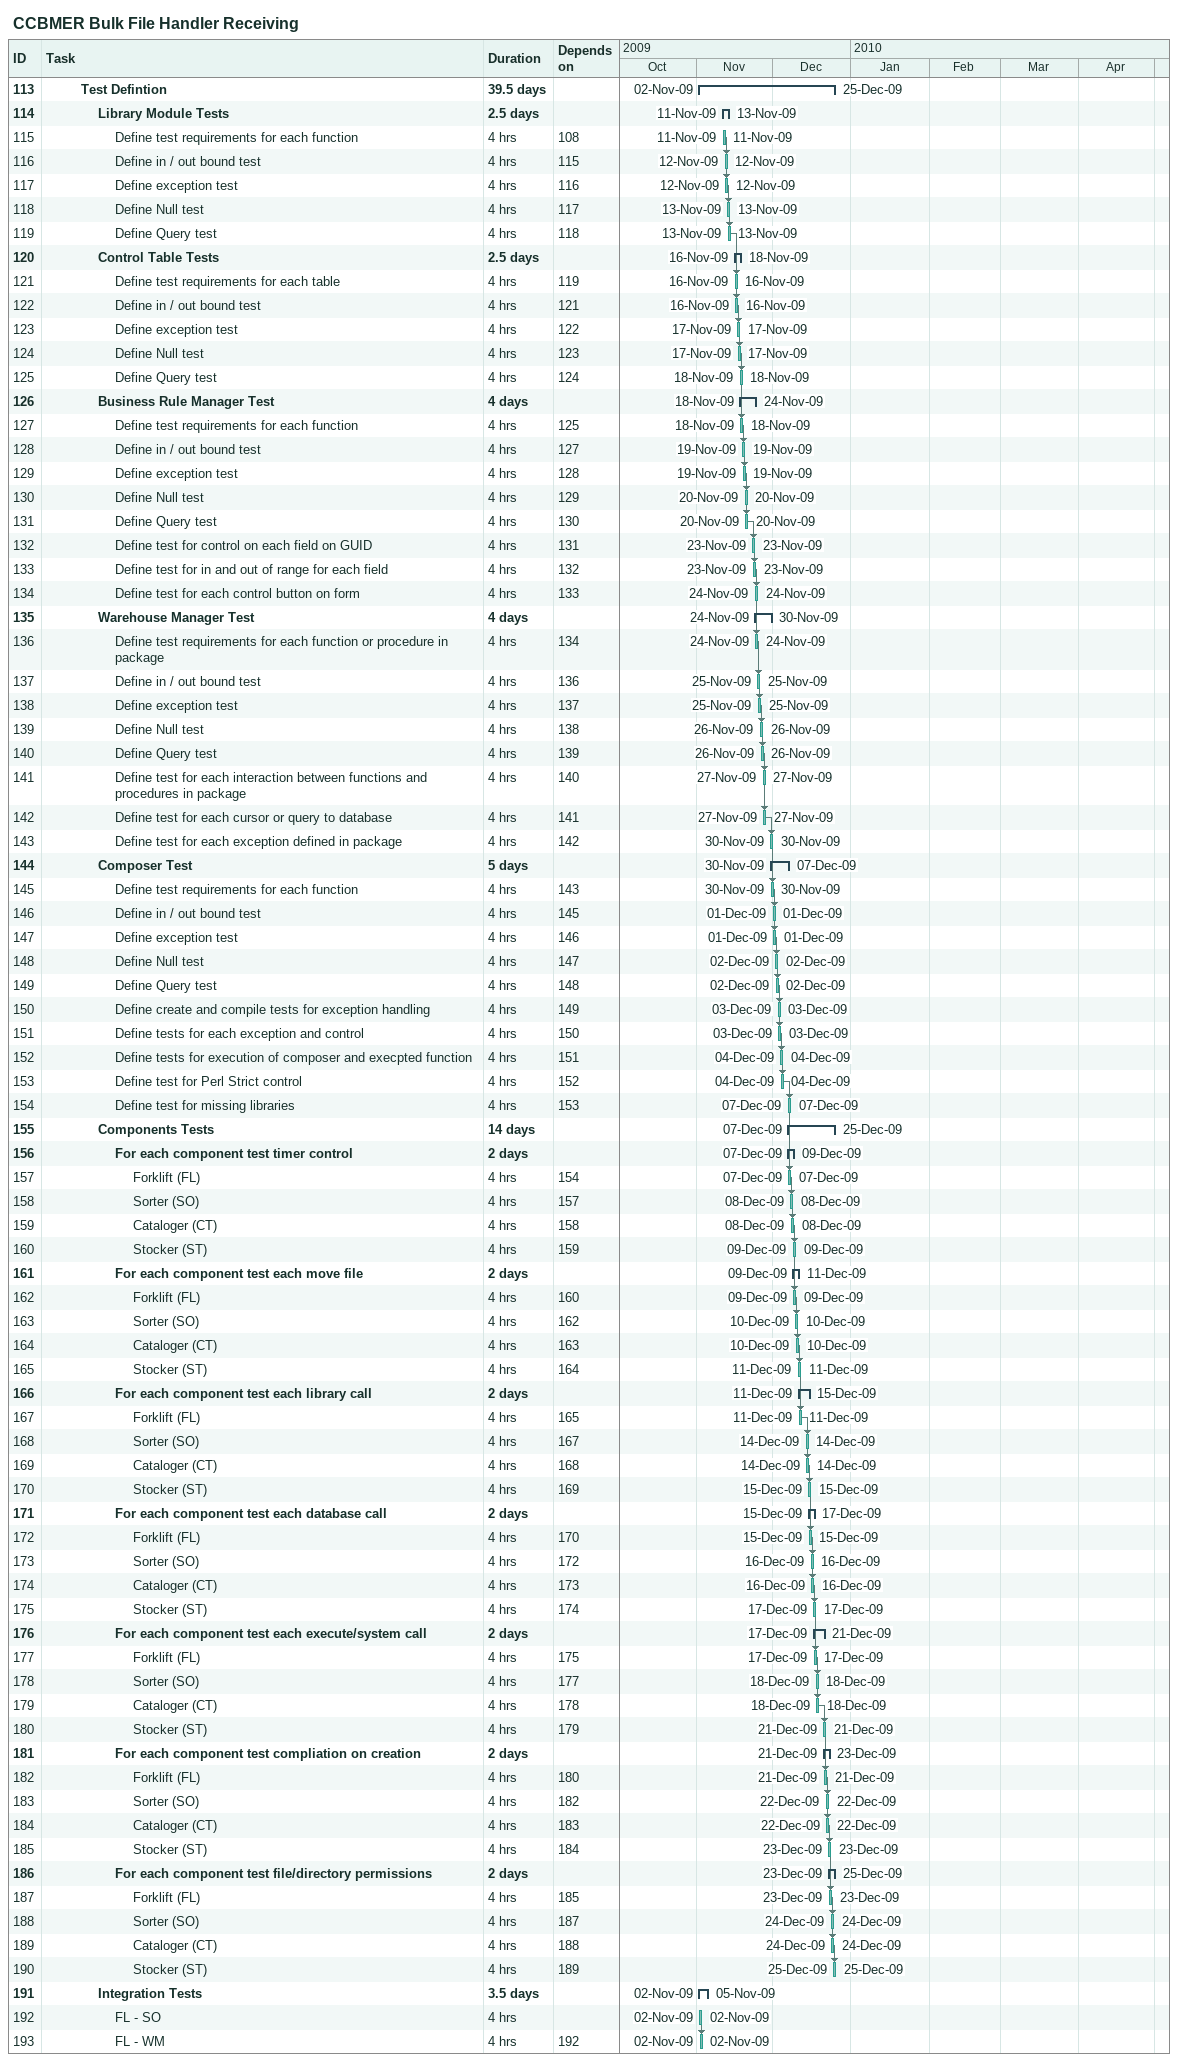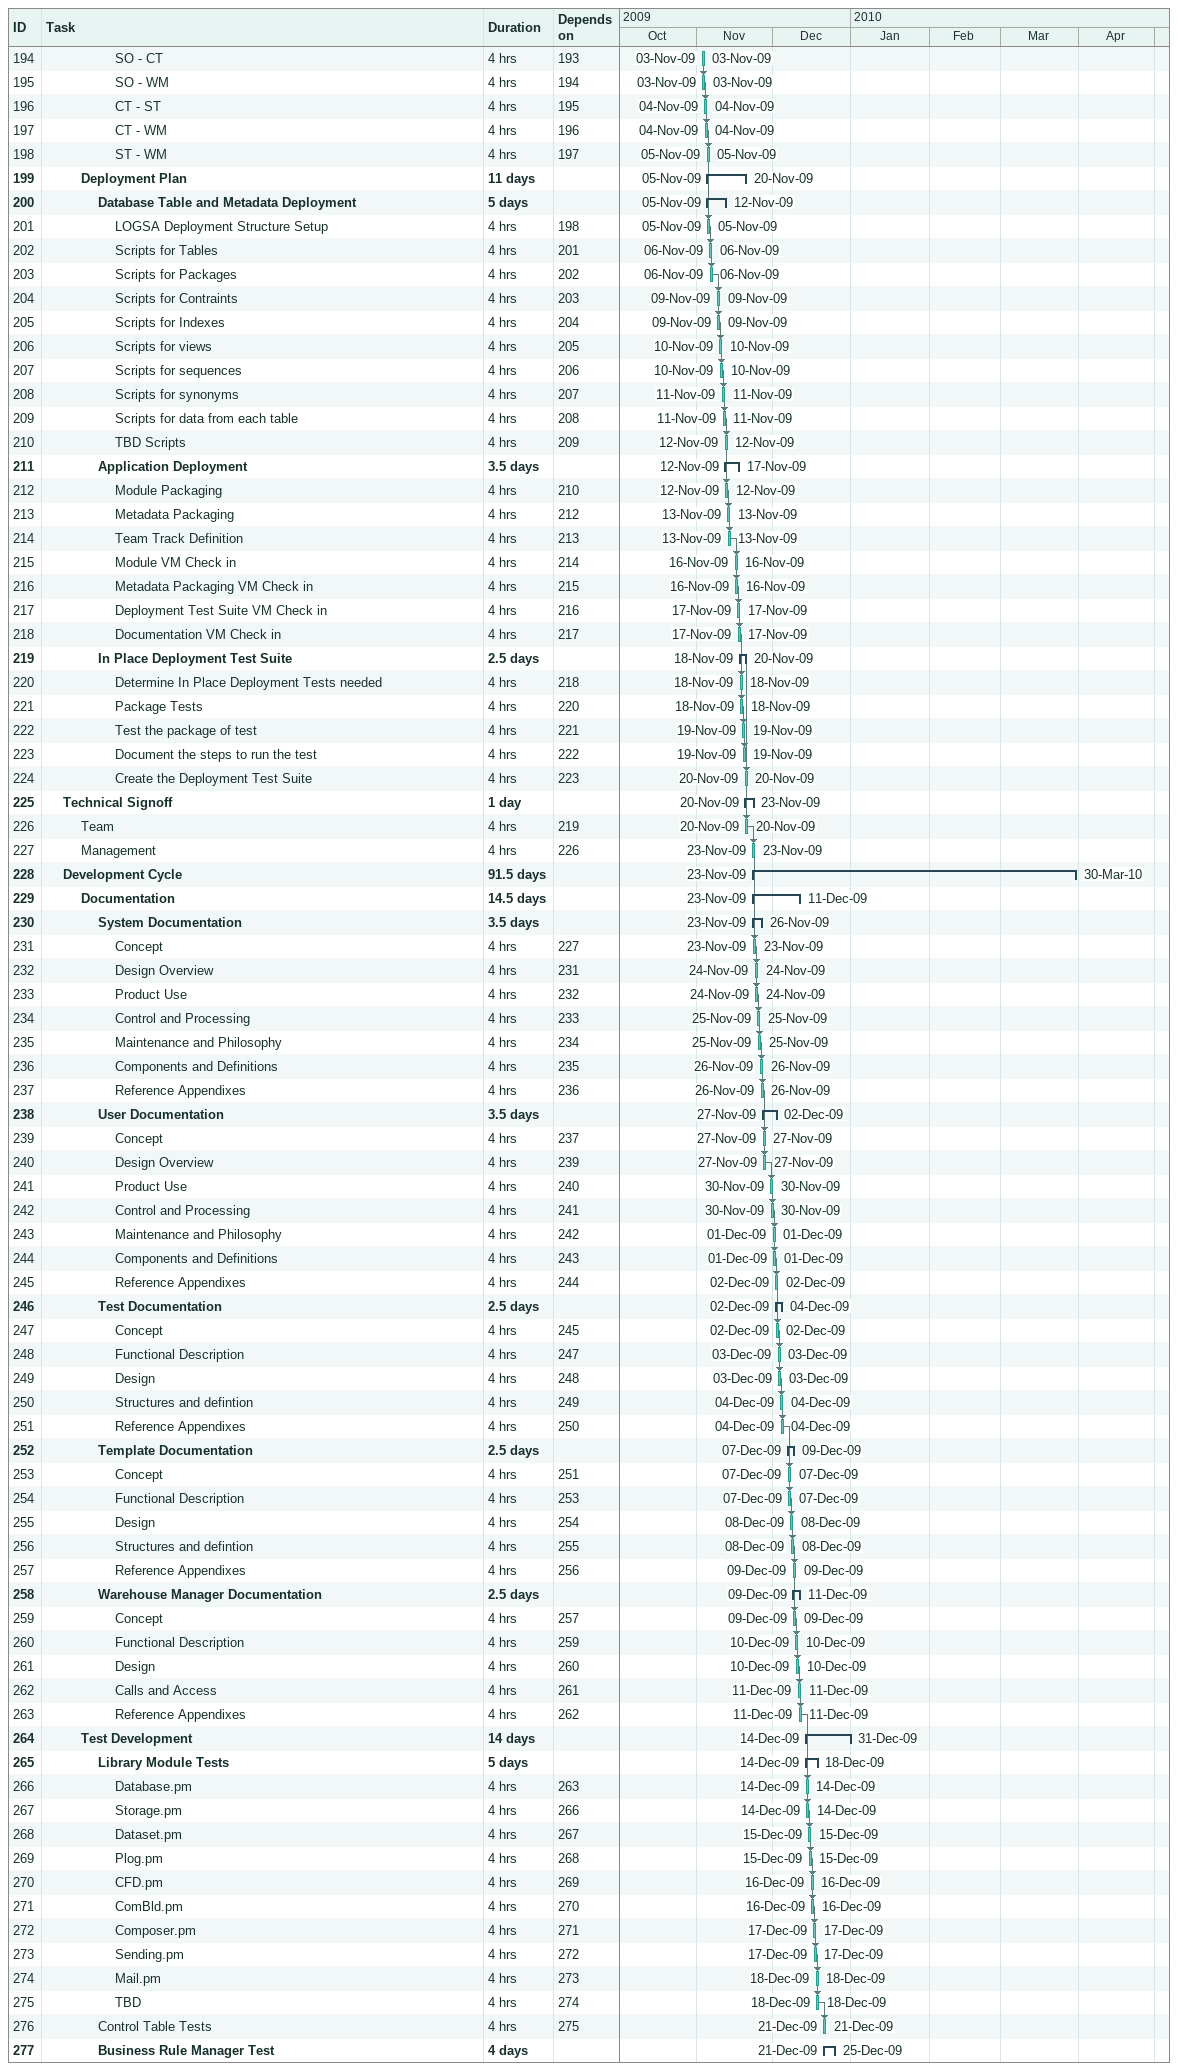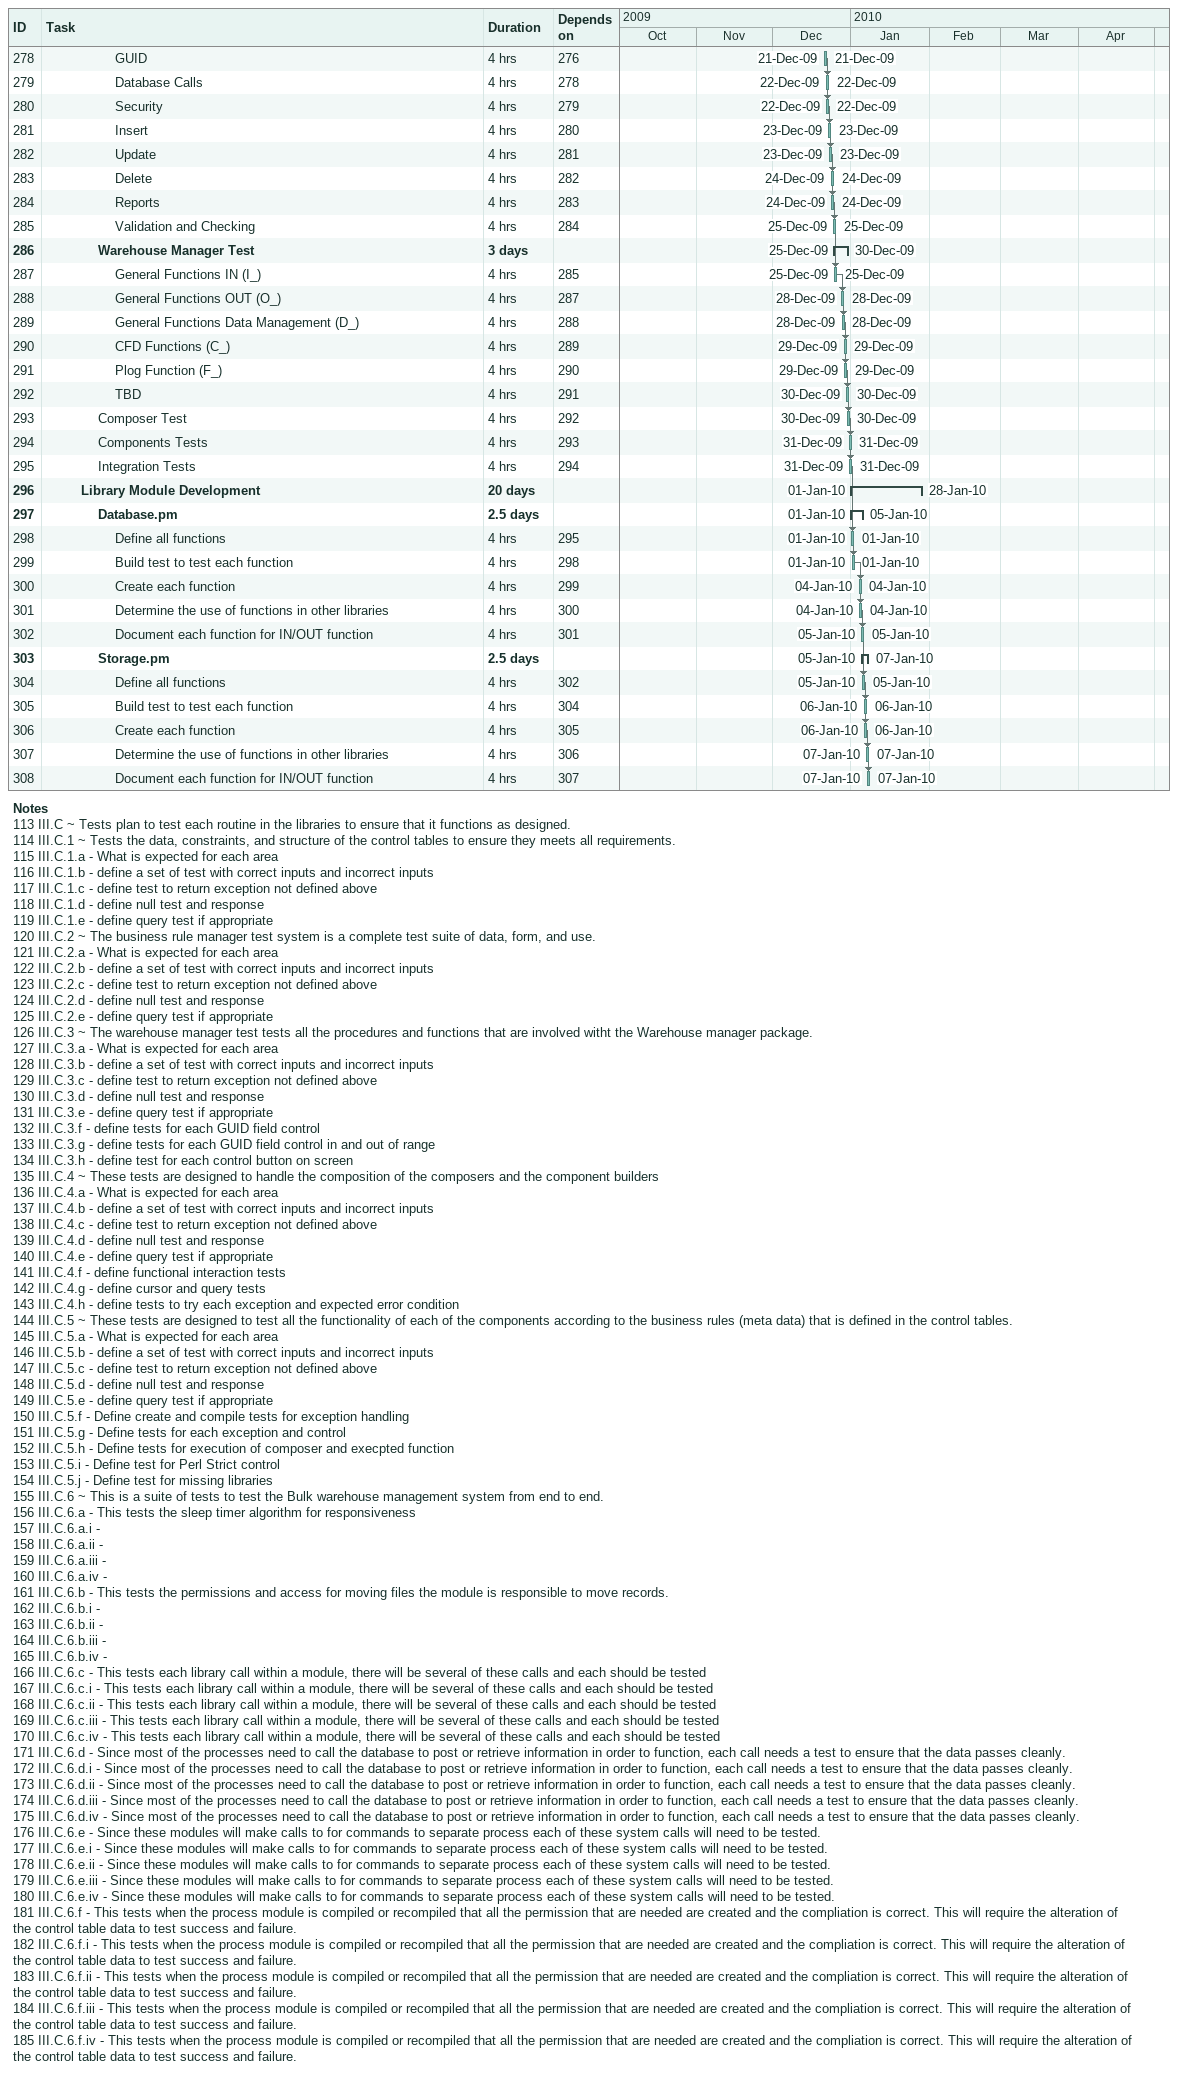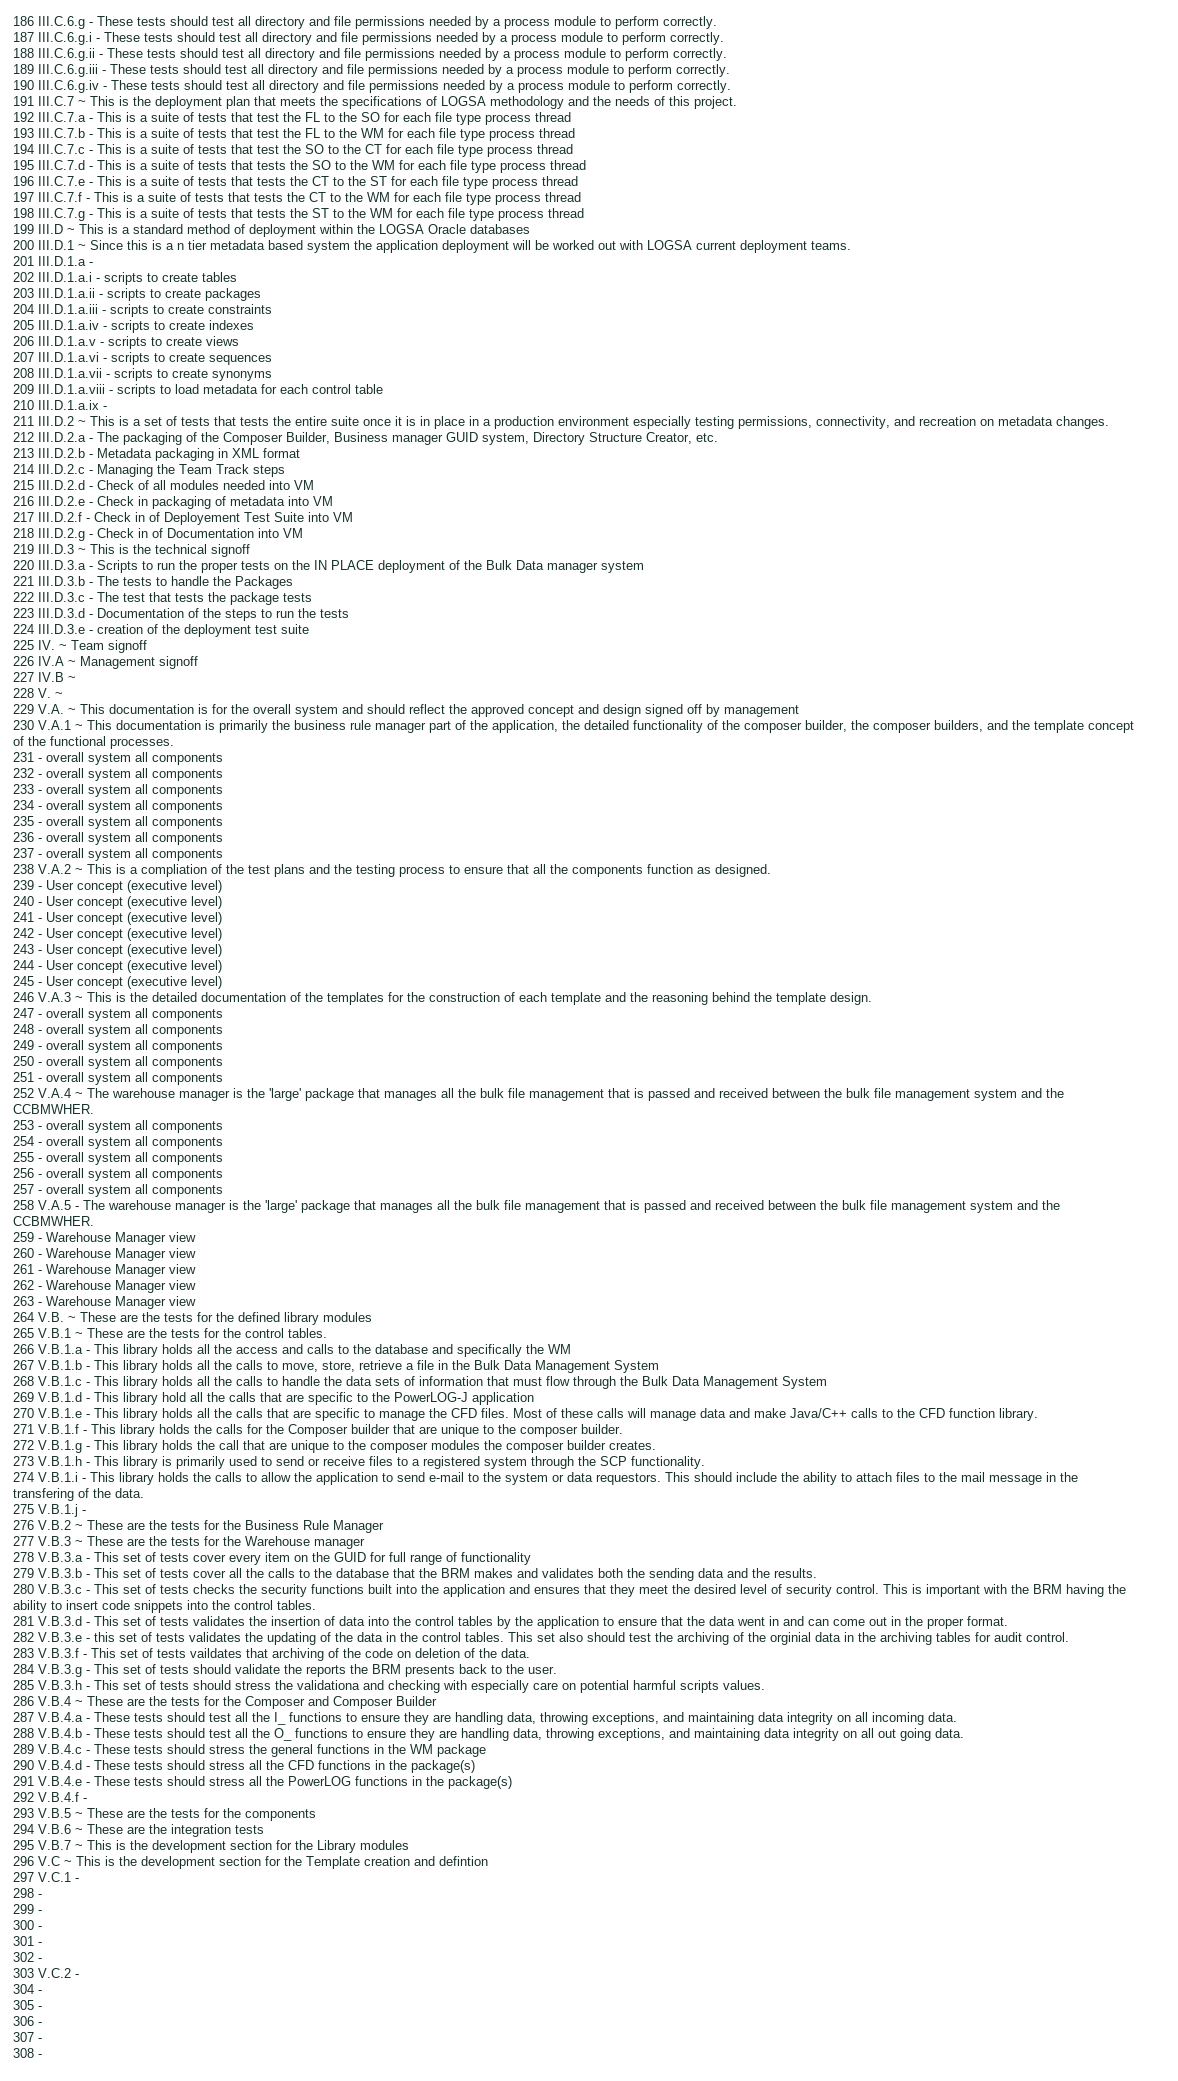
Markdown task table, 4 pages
CCBMER Bulk File Handler Receiving

| ID | Level | Task | Duration | Start | Finish | Predecessors |
|---|---|---|---|---|---|---|
| 113 | 3 | **Test Defintion** | 39.5d | 2009-11-02 | 2009-12-25 |  |
| 114 | 4 | **Library Module Tests** | 2.5d | 2009-11-11 | 2009-11-13 |  |
| 115 | 5 | Define test requirements for each function | 4h | 2009-11-11 | 2009-11-11 | 108 |
| 116 | 5 | Define in / out bound test | 4h | 2009-11-12 | 2009-11-12 | 115 |
| 117 | 5 | Define exception test | 4h | 2009-11-12 | 2009-11-12 | 116 |
| 118 | 5 | Define Null test | 4h | 2009-11-13 | 2009-11-13 | 117 |
| 119 | 5 | Define Query test | 4h | 2009-11-13 | 2009-11-13 | 118 |
| 120 | 4 | **Control Table Tests** | 2.5d | 2009-11-16 | 2009-11-18 |  |
| 121 | 5 | Define test requirements for each table | 4h | 2009-11-16 | 2009-11-16 | 119 |
| 122 | 5 | Define in / out bound test | 4h | 2009-11-16 | 2009-11-16 | 121 |
| 123 | 5 | Define exception test | 4h | 2009-11-17 | 2009-11-17 | 122 |
| 124 | 5 | Define Null test | 4h | 2009-11-17 | 2009-11-17 | 123 |
| 125 | 5 | Define Query test | 4h | 2009-11-18 | 2009-11-18 | 124 |
| 126 | 4 | **Business Rule Manager Test** | 4d | 2009-11-18 | 2009-11-24 |  |
| 127 | 5 | Define test requirements for each function | 4h | 2009-11-18 | 2009-11-18 | 125 |
| 128 | 5 | Define in / out bound test | 4h | 2009-11-19 | 2009-11-19 | 127 |
| 129 | 5 | Define exception test | 4h | 2009-11-19 | 2009-11-19 | 128 |
| 130 | 5 | Define Null test | 4h | 2009-11-20 | 2009-11-20 | 129 |
| 131 | 5 | Define Query test | 4h | 2009-11-20 | 2009-11-20 | 130 |
| 132 | 5 | Define test for control on each field on GUID | 4h | 2009-11-23 | 2009-11-23 | 131 |
| 133 | 5 | Define test for in and out of range for each field | 4h | 2009-11-23 | 2009-11-23 | 132 |
| 134 | 5 | Define test for each control button on form | 4h | 2009-11-24 | 2009-11-24 | 133 |
| 135 | 4 | **Warehouse Manager Test** | 4d | 2009-11-24 | 2009-11-30 |  |
| 136 | 5 | Define test requirements for each function or procedure in package | 4h | 2009-11-24 | 2009-11-24 | 134 |
| 137 | 5 | Define in / out bound test | 4h | 2009-11-25 | 2009-11-25 | 136 |
| 138 | 5 | Define exception test | 4h | 2009-11-25 | 2009-11-25 | 137 |
| 139 | 5 | Define Null test | 4h | 2009-11-26 | 2009-11-26 | 138 |
| 140 | 5 | Define Query test | 4h | 2009-11-26 | 2009-11-26 | 139 |
| 141 | 5 | Define test for each interaction between functions and procedures in package | 4h | 2009-11-27 | 2009-11-27 | 140 |
| 142 | 5 | Define test for each cursor or query to database | 4h | 2009-11-27 | 2009-11-27 | 141 |
| 143 | 5 | Define test for each exception defined in package | 4h | 2009-11-30 | 2009-11-30 | 142 |
| 144 | 4 | **Composer Test** | 5d | 2009-11-30 | 2009-12-07 |  |
| 145 | 5 | Define test requirements for each function | 4h | 2009-11-30 | 2009-11-30 | 143 |
| 146 | 5 | Define in / out bound test | 4h | 2009-12-01 | 2009-12-01 | 145 |
| 147 | 5 | Define exception test | 4h | 2009-12-01 | 2009-12-01 | 146 |
| 148 | 5 | Define Null test | 4h | 2009-12-02 | 2009-12-02 | 147 |
| 149 | 5 | Define Query test | 4h | 2009-12-02 | 2009-12-02 | 148 |
| 150 | 5 | Define create and compile tests for exception handling | 4h | 2009-12-03 | 2009-12-03 | 149 |
| 151 | 5 | Define tests for each exception and control | 4h | 2009-12-03 | 2009-12-03 | 150 |
| 152 | 5 | Define tests for execution of composer and execpted function | 4h | 2009-12-04 | 2009-12-04 | 151 |
| 153 | 5 | Define test for Perl Strict control | 4h | 2009-12-04 | 2009-12-04 | 152 |
| 154 | 5 | Define test for missing libraries | 4h | 2009-12-07 | 2009-12-07 | 153 |
| 155 | 4 | **Components Tests** | 14d | 2009-12-07 | 2009-12-25 |  |
| 156 | 5 | **For each component test timer control** | 2d | 2009-12-07 | 2009-12-09 |  |
| 157 | 6 | Forklift (FL) | 4h | 2009-12-07 | 2009-12-07 | 154 |
| 158 | 6 | Sorter (SO) | 4h | 2009-12-08 | 2009-12-08 | 157 |
| 159 | 6 | Cataloger (CT) | 4h | 2009-12-08 | 2009-12-08 | 158 |
| 160 | 6 | Stocker (ST) | 4h | 2009-12-09 | 2009-12-09 | 159 |
| 161 | 5 | **For each component test each move file** | 2d | 2009-12-09 | 2009-12-11 |  |
| 162 | 6 | Forklift (FL) | 4h | 2009-12-09 | 2009-12-09 | 160 |
| 163 | 6 | Sorter (SO) | 4h | 2009-12-10 | 2009-12-10 | 162 |
| 164 | 6 | Cataloger (CT) | 4h | 2009-12-10 | 2009-12-10 | 163 |
| 165 | 6 | Stocker (ST) | 4h | 2009-12-11 | 2009-12-11 | 164 |
| 166 | 5 | **For each component test each library call** | 2d | 2009-12-11 | 2009-12-15 |  |
| 167 | 6 | Forklift (FL) | 4h | 2009-12-11 | 2009-12-11 | 165 |
| 168 | 6 | Sorter (SO) | 4h | 2009-12-14 | 2009-12-14 | 167 |
| 169 | 6 | Cataloger (CT) | 4h | 2009-12-14 | 2009-12-14 | 168 |
| 170 | 6 | Stocker (ST) | 4h | 2009-12-15 | 2009-12-15 | 169 |
| 171 | 5 | **For each component test each database call** | 2d | 2009-12-15 | 2009-12-17 |  |
| 172 | 6 | Forklift (FL) | 4h | 2009-12-15 | 2009-12-15 | 170 |
| 173 | 6 | Sorter (SO) | 4h | 2009-12-16 | 2009-12-16 | 172 |
| 174 | 6 | Cataloger (CT) | 4h | 2009-12-16 | 2009-12-16 | 173 |
| 175 | 6 | Stocker (ST) | 4h | 2009-12-17 | 2009-12-17 | 174 |
| 176 | 5 | **For each component test each execute/system call** | 2d | 2009-12-17 | 2009-12-21 |  |
| 177 | 6 | Forklift (FL) | 4h | 2009-12-17 | 2009-12-17 | 175 |
| 178 | 6 | Sorter (SO) | 4h | 2009-12-18 | 2009-12-18 | 177 |
| 179 | 6 | Cataloger (CT) | 4h | 2009-12-18 | 2009-12-18 | 178 |
| 180 | 6 | Stocker (ST) | 4h | 2009-12-21 | 2009-12-21 | 179 |
| 181 | 5 | **For each component test compliation on creation** | 2d | 2009-12-21 | 2009-12-23 |  |
| 182 | 6 | Forklift (FL) | 4h | 2009-12-21 | 2009-12-21 | 180 |
| 183 | 6 | Sorter (SO) | 4h | 2009-12-22 | 2009-12-22 | 182 |
| 184 | 6 | Cataloger (CT) | 4h | 2009-12-22 | 2009-12-22 | 183 |
| 185 | 6 | Stocker (ST) | 4h | 2009-12-23 | 2009-12-23 | 184 |
| 186 | 5 | **For each component test file/directory permissions** | 2d | 2009-12-23 | 2009-12-25 |  |
| 187 | 6 | Forklift (FL) | 4h | 2009-12-23 | 2009-12-23 | 185 |
| 188 | 6 | Sorter (SO) | 4h | 2009-12-24 | 2009-12-24 | 187 |
| 189 | 6 | Cataloger (CT) | 4h | 2009-12-24 | 2009-12-24 | 188 |
| 190 | 6 | Stocker (ST) | 4h | 2009-12-25 | 2009-12-25 | 189 |
| 191 | 4 | **Integration Tests** | 3.5d | 2009-11-02 | 2009-11-05 |  |
| 192 | 5 | FL - SO | 4h | 2009-11-02 | 2009-11-02 |  |
| 193 | 5 | FL - WM | 4h | 2009-11-02 | 2009-11-02 | 192 |
| 194 | 5 | SO - CT | 4h | 2009-11-03 | 2009-11-03 | 193 |
| 195 | 5 | SO - WM | 4h | 2009-11-03 | 2009-11-03 | 194 |
| 196 | 5 | CT - ST | 4h | 2009-11-04 | 2009-11-04 | 195 |
| 197 | 5 | CT - WM | 4h | 2009-11-04 | 2009-11-04 | 196 |
| 198 | 5 | ST - WM | 4h | 2009-11-05 | 2009-11-05 | 197 |
| 199 | 3 | **Deployment Plan** | 11d | 2009-11-05 | 2009-11-20 |  |
| 200 | 4 | **Database Table and Metadata Deployment** | 5d | 2009-11-05 | 2009-11-12 |  |
| 201 | 5 | LOGSA Deployment Structure Setup | 4h | 2009-11-05 | 2009-11-05 | 198 |
| 202 | 5 | Scripts for Tables | 4h | 2009-11-06 | 2009-11-06 | 201 |
| 203 | 5 | Scripts for Packages | 4h | 2009-11-06 | 2009-11-06 | 202 |
| 204 | 5 | Scripts for Contraints | 4h | 2009-11-09 | 2009-11-09 | 203 |
| 205 | 5 | Scripts for Indexes | 4h | 2009-11-09 | 2009-11-09 | 204 |
| 206 | 5 | Scripts for views | 4h | 2009-11-10 | 2009-11-10 | 205 |
| 207 | 5 | Scripts for sequences | 4h | 2009-11-10 | 2009-11-10 | 206 |
| 208 | 5 | Scripts for synonyms | 4h | 2009-11-11 | 2009-11-11 | 207 |
| 209 | 5 | Scripts for data from each table | 4h | 2009-11-11 | 2009-11-11 | 208 |
| 210 | 5 | TBD Scripts | 4h | 2009-11-12 | 2009-11-12 | 209 |
| 211 | 4 | **Application Deployment** | 3.5d | 2009-11-12 | 2009-11-17 |  |
| 212 | 5 | Module Packaging | 4h | 2009-11-12 | 2009-11-12 | 210 |
| 213 | 5 | Metadata Packaging | 4h | 2009-11-13 | 2009-11-13 | 212 |
| 214 | 5 | Team Track Definition | 4h | 2009-11-13 | 2009-11-13 | 213 |
| 215 | 5 | Module VM Check in | 4h | 2009-11-16 | 2009-11-16 | 214 |
| 216 | 5 | Metadata Packaging VM Check in | 4h | 2009-11-16 | 2009-11-16 | 215 |
| 217 | 5 | Deployment Test Suite VM Check in | 4h | 2009-11-17 | 2009-11-17 | 216 |
| 218 | 5 | Documentation VM Check in | 4h | 2009-11-17 | 2009-11-17 | 217 |
| 219 | 4 | **In Place Deployment Test Suite** | 2.5d | 2009-11-18 | 2009-11-20 |  |
| 220 | 5 | Determine In Place Deployment Tests needed | 4h | 2009-11-18 | 2009-11-18 | 218 |
| 221 | 5 | Package Tests | 4h | 2009-11-18 | 2009-11-18 | 220 |
| 222 | 5 | Test the package of test | 4h | 2009-11-19 | 2009-11-19 | 221 |
| 223 | 5 | Document the steps to run the test | 4h | 2009-11-19 | 2009-11-19 | 222 |
| 224 | 5 | Create the Deployment Test Suite | 4h | 2009-11-20 | 2009-11-20 | 223 |
| 225 | 2 | **Technical Signoff** | 1d | 2009-11-20 | 2009-11-23 |  |
| 226 | 3 | Team | 4h | 2009-11-20 | 2009-11-20 | 219 |
| 227 | 3 | Management | 4h | 2009-11-23 | 2009-11-23 | 226 |
| 228 | 2 | **Development Cycle** | 91.5d | 2009-11-23 | 2010-03-30 |  |
| 229 | 3 | **Documentation** | 14.5d | 2009-11-23 | 2009-12-11 |  |
| 230 | 4 | **System Documentation** | 3.5d | 2009-11-23 | 2009-11-26 |  |
| 231 | 5 | Concept | 4h | 2009-11-23 | 2009-11-23 | 227 |
| 232 | 5 | Design Overview | 4h | 2009-11-24 | 2009-11-24 | 231 |
| 233 | 5 | Product Use | 4h | 2009-11-24 | 2009-11-24 | 232 |
| 234 | 5 | Control and Processing | 4h | 2009-11-25 | 2009-11-25 | 233 |
| 235 | 5 | Maintenance and Philosophy | 4h | 2009-11-25 | 2009-11-25 | 234 |
| 236 | 5 | Components and Definitions | 4h | 2009-11-26 | 2009-11-26 | 235 |
| 237 | 5 | Reference Appendixes | 4h | 2009-11-26 | 2009-11-26 | 236 |
| 238 | 4 | **User Documentation** | 3.5d | 2009-11-27 | 2009-12-02 |  |
| 239 | 5 | Concept | 4h | 2009-11-27 | 2009-11-27 | 237 |
| 240 | 5 | Design Overview | 4h | 2009-11-27 | 2009-11-27 | 239 |
| 241 | 5 | Product Use | 4h | 2009-11-30 | 2009-11-30 | 240 |
| 242 | 5 | Control and Processing | 4h | 2009-11-30 | 2009-11-30 | 241 |
| 243 | 5 | Maintenance and Philosophy | 4h | 2009-12-01 | 2009-12-01 | 242 |
| 244 | 5 | Components and Definitions | 4h | 2009-12-01 | 2009-12-01 | 243 |
| 245 | 5 | Reference Appendixes | 4h | 2009-12-02 | 2009-12-02 | 244 |
| 246 | 4 | **Test Documentation** | 2.5d | 2009-12-02 | 2009-12-04 |  |
| 247 | 5 | Concept | 4h | 2009-12-02 | 2009-12-02 | 245 |
| 248 | 5 | Functional Description | 4h | 2009-12-03 | 2009-12-03 | 247 |
| 249 | 5 | Design | 4h | 2009-12-03 | 2009-12-03 | 248 |
| 250 | 5 | Structures and defintion | 4h | 2009-12-04 | 2009-12-04 | 249 |
| 251 | 5 | Reference Appendixes | 4h | 2009-12-04 | 2009-12-04 | 250 |
| 252 | 4 | **Template Documentation** | 2.5d | 2009-12-07 | 2009-12-09 |  |
| 253 | 5 | Concept | 4h | 2009-12-07 | 2009-12-07 | 251 |
| 254 | 5 | Functional Description | 4h | 2009-12-07 | 2009-12-07 | 253 |
| 255 | 5 | Design | 4h | 2009-12-08 | 2009-12-08 | 254 |
| 256 | 5 | Structures and defintion | 4h | 2009-12-08 | 2009-12-08 | 255 |
| 257 | 5 | Reference Appendixes | 4h | 2009-12-09 | 2009-12-09 | 256 |
| 258 | 4 | **Warehouse Manager Documentation** | 2.5d | 2009-12-09 | 2009-12-11 |  |
| 259 | 5 | Concept | 4h | 2009-12-09 | 2009-12-09 | 257 |
| 260 | 5 | Functional Description | 4h | 2009-12-10 | 2009-12-10 | 259 |
| 261 | 5 | Design | 4h | 2009-12-10 | 2009-12-10 | 260 |
| 262 | 5 | Calls and Access | 4h | 2009-12-11 | 2009-12-11 | 261 |
| 263 | 5 | Reference Appendixes | 4h | 2009-12-11 | 2009-12-11 | 262 |
| 264 | 3 | **Test Development** | 14d | 2009-12-14 | 2009-12-31 |  |
| 265 | 4 | **Library Module Tests** | 5d | 2009-12-14 | 2009-12-18 |  |
| 266 | 5 | Database.pm | 4h | 2009-12-14 | 2009-12-14 | 263 |
| 267 | 5 | Storage.pm | 4h | 2009-12-14 | 2009-12-14 | 266 |
| 268 | 5 | Dataset.pm | 4h | 2009-12-15 | 2009-12-15 | 267 |
| 269 | 5 | Plog.pm | 4h | 2009-12-15 | 2009-12-15 | 268 |
| 270 | 5 | CFD.pm | 4h | 2009-12-16 | 2009-12-16 | 269 |
| 271 | 5 | ComBld.pm | 4h | 2009-12-16 | 2009-12-16 | 270 |
| 272 | 5 | Composer.pm | 4h | 2009-12-17 | 2009-12-17 | 271 |
| 273 | 5 | Sending.pm | 4h | 2009-12-17 | 2009-12-17 | 272 |
| 274 | 5 | Mail.pm | 4h | 2009-12-18 | 2009-12-18 | 273 |
| 275 | 5 | TBD | 4h | 2009-12-18 | 2009-12-18 | 274 |
| 276 | 4 | Control Table Tests | 4h | 2009-12-21 | 2009-12-21 | 275 |
| 277 | 4 | **Business Rule Manager Test** | 4d | 2009-12-21 | 2009-12-25 |  |
| 278 | 5 | GUID | 4h | 2009-12-21 | 2009-12-21 | 276 |
| 279 | 5 | Database Calls | 4h | 2009-12-22 | 2009-12-22 | 278 |
| 280 | 5 | Security | 4h | 2009-12-22 | 2009-12-22 | 279 |
| 281 | 5 | Insert | 4h | 2009-12-23 | 2009-12-23 | 280 |
| 282 | 5 | Update | 4h | 2009-12-23 | 2009-12-23 | 281 |
| 283 | 5 | Delete | 4h | 2009-12-24 | 2009-12-24 | 282 |
| 284 | 5 | Reports | 4h | 2009-12-24 | 2009-12-24 | 283 |
| 285 | 5 | Validation and Checking | 4h | 2009-12-25 | 2009-12-25 | 284 |
| 286 | 4 | **Warehouse Manager Test** | 3d | 2009-12-25 | 2009-12-30 |  |
| 287 | 5 | General Functions IN (I_) | 4h | 2009-12-25 | 2009-12-25 | 285 |
| 288 | 5 | General Functions OUT (O_) | 4h | 2009-12-28 | 2009-12-28 | 287 |
| 289 | 5 | General Functions Data Management (D_) | 4h | 2009-12-28 | 2009-12-28 | 288 |
| 290 | 5 | CFD Functions (C_) | 4h | 2009-12-29 | 2009-12-29 | 289 |
| 291 | 5 | Plog Function (F_) | 4h | 2009-12-29 | 2009-12-29 | 290 |
| 292 | 5 | TBD | 4h | 2009-12-30 | 2009-12-30 | 291 |
| 293 | 4 | Composer Test | 4h | 2009-12-30 | 2009-12-30 | 292 |
| 294 | 4 | Components Tests | 4h | 2009-12-31 | 2009-12-31 | 293 |
| 295 | 4 | Integration Tests | 4h | 2009-12-31 | 2009-12-31 | 294 |
| 296 | 3 | **Library Module Development** | 20d | 2010-01-01 | 2010-01-28 |  |
| 297 | 4 | **Database.pm** | 2.5d | 2010-01-01 | 2010-01-05 |  |
| 298 | 5 | Define all functions | 4h | 2010-01-01 | 2010-01-01 | 295 |
| 299 | 5 | Build test to test each function | 4h | 2010-01-01 | 2010-01-01 | 298 |
| 300 | 5 | Create each function | 4h | 2010-01-04 | 2010-01-04 | 299 |
| 301 | 5 | Determine the use of functions in other libraries | 4h | 2010-01-04 | 2010-01-04 | 300 |
| 302 | 5 | Document each function for IN/OUT function | 4h | 2010-01-05 | 2010-01-05 | 301 |
| 303 | 4 | **Storage.pm** | 2.5d | 2010-01-05 | 2010-01-07 |  |
| 304 | 5 | Define all functions | 4h | 2010-01-05 | 2010-01-05 | 302 |
| 305 | 5 | Build test to test each function | 4h | 2010-01-06 | 2010-01-06 | 304 |
| 306 | 5 | Create each function | 4h | 2010-01-06 | 2010-01-06 | 305 |
| 307 | 5 | Determine the use of functions in other libraries | 4h | 2010-01-07 | 2010-01-07 | 306 |
| 308 | 5 | Document each function for IN/OUT function | 4h | 2010-01-07 | 2010-01-07 | 307 |

Notes
- 113: III.C ~ Tests plan to test each routine in the libraries to ensure that it functions as designed.
- 114: III.C.1 ~ Tests the data, constraints, and structure of the control tables to ensure they meets all requirements.
- 115: III.C.1.a - What is expected for each area
- 116: III.C.1.b - define a set of test with correct inputs and incorrect inputs
- 117: III.C.1.c - define test to return exception not defined above
- 118: III.C.1.d - define null test and response
- 119: III.C.1.e - define query test if appropriate
- 120: III.C.2 ~ The business rule manager test system is a complete test suite of data, form, and use.
- 121: III.C.2.a - What is expected for each area
- 122: III.C.2.b - define a set of test with correct inputs and incorrect inputs
- 123: III.C.2.c - define test to return exception not defined above
- 124: III.C.2.d - define null test and response
- 125: III.C.2.e - define query test if appropriate
- 126: III.C.3 ~ The warehouse manager test tests all the procedures and functions that are involved witht the Warehouse manager package.
- 127: III.C.3.a - What is expected for each area
- 128: III.C.3.b - define a set of test with correct inputs and incorrect inputs
- 129: III.C.3.c - define test to return exception not defined above
- 130: III.C.3.d - define null test and response
- 131: III.C.3.e - define query test if appropriate
- 132: III.C.3.f - define tests for each GUID field control
- 133: III.C.3.g - define tests for each GUID field control in and out of range
- 134: III.C.3.h - define test for each control button on screen
- 135: III.C.4 ~ These tests are designed to handle the composition of the composers and the component builders
- 136: III.C.4.a - What is expected for each area
- 137: III.C.4.b - define a set of test with correct inputs and incorrect inputs
- 138: III.C.4.c - define test to return exception not defined above
- 139: III.C.4.d - define null test and response
- 140: III.C.4.e - define query test if appropriate
- 141: III.C.4.f - define functional interaction tests
- 142: III.C.4.g - define cursor and query tests
- 143: III.C.4.h - define tests to try each exception and expected error condition
- 144: III.C.5 ~ These tests are designed to test all the functionality of each of the components according to the business rules (meta data) that is defined in the control tables.
- 145: III.C.5.a - What is expected for each area
- 146: III.C.5.b - define a set of test with correct inputs and incorrect inputs
- 147: III.C.5.c - define test to return exception not defined above
- 148: III.C.5.d - define null test and response
- 149: III.C.5.e - define query test if appropriate
- 150: III.C.5.f - Define create and compile tests for exception handling
- 151: III.C.5.g - Define tests for each exception and control
- 152: III.C.5.h - Define tests for execution of composer and execpted function
- 153: III.C.5.i - Define test for Perl Strict control
- 154: III.C.5.j - Define test for missing libraries
- 155: III.C.6 ~ This is a suite of tests to test the Bulk warehouse management system from end to end.
- 156: III.C.6.a - This tests the sleep timer algorithm for responsiveness
- 157: III.C.6.a.i -
- 158: III.C.6.a.ii -
- 159: III.C.6.a.iii -
- 160: III.C.6.a.iv -
- 161: III.C.6.b - This tests the permissions and access for moving files the module is responsible to move records.
- 162: III.C.6.b.i -
- 163: III.C.6.b.ii -
- 164: III.C.6.b.iii -
- 165: III.C.6.b.iv -
- 166: III.C.6.c - This tests each library call within a module, there will be several of these calls and each should be tested
- 167: III.C.6.c.i - This tests each library call within a module, there will be several of these calls and each should be tested
- 168: III.C.6.c.ii - This tests each library call within a module, there will be several of these calls and each should be tested
- 169: III.C.6.c.iii - This tests each library call within a module, there will be several of these calls and each should be tested
- 170: III.C.6.c.iv - This tests each library call within a module, there will be several of these calls and each should be tested
- 171: III.C.6.d - Since most of the processes need to call the database to post or retrieve information in order to function, each call needs a test to ensure that the data passes cleanly.
- 172: III.C.6.d.i - Since most of the processes need to call the database to post or retrieve information in order to function, each call needs a test to ensure that the data passes cleanly.
- 173: III.C.6.d.ii - Since most of the processes need to call the database to post or retrieve information in order to function, each call needs a test to ensure that the data passes cleanly.
- 174: III.C.6.d.iii - Since most of the processes need to call the database to post or retrieve information in order to function, each call needs a test to ensure that the data passes cleanly.
- 175: III.C.6.d.iv - Since most of the processes need to call the database to post or retrieve information in order to function, each call needs a test to ensure that the data passes cleanly.
- 176: III.C.6.e - Since these modules will make calls to for commands to separate process each of these system calls will need to be tested.
- 177: III.C.6.e.i - Since these modules will make calls to for commands to separate process each of these system calls will need to be tested.
- 178: III.C.6.e.ii - Since these modules will make calls to for commands to separate process each of these system calls will need to be tested.
- 179: III.C.6.e.iii - Since these modules will make calls to for commands to separate process each of these system calls will need to be tested.
- 180: III.C.6.e.iv - Since these modules will make calls to for commands to separate process each of these system calls will need to be tested.
- 181: III.C.6.f - This tests when the process module is compiled or recompiled that all the permission that are needed are created and the compliation is correct. This will require the alteration of the control table data to test success and failure.
- 182: III.C.6.f.i - This tests when the process module is compiled or recompiled that all the permission that are needed are created and the compliation is correct. This will require the alteration of the control table data to test success and failure.
- 183: III.C.6.f.ii - This tests when the process module is compiled or recompiled that all the permission that are needed are created and the compliation is correct. This will require the alteration of the control table data to test success and failure.
- 184: III.C.6.f.iii - This tests when the process module is compiled or recompiled that all the permission that are needed are created and the compliation is correct. This will require the alteration of the control table data to test success and failure.
- 185: III.C.6.f.iv - This tests when the process module is compiled or recompiled that all the permission that are needed are created and the compliation is correct. This will require the alteration of the control table data to test success and failure.
- 186: III.C.6.g - These tests should test all directory and file permissions needed by a process module to perform correctly.
- 187: III.C.6.g.i - These tests should test all directory and file permissions needed by a process module to perform correctly.
- 188: III.C.6.g.ii - These tests should test all directory and file permissions needed by a process module to perform correctly.
- 189: III.C.6.g.iii - These tests should test all directory and file permissions needed by a process module to perform correctly.
- 190: III.C.6.g.iv - These tests should test all directory and file permissions needed by a process module to perform correctly.
- 191: III.C.7 ~ This is the deployment plan that meets the specifications of LOGSA methodology and the needs of this project.
- 192: III.C.7.a - This is a suite of tests that test the FL to the SO for each file type process thread
- 193: III.C.7.b - This is a suite of tests that test the FL to the WM for each file type process thread
- 194: III.C.7.c - This is a suite of tests that test the SO to the CT for each file type process thread
- 195: III.C.7.d - This is a suite of tests that tests the SO to the WM for each file type process thread
- 196: III.C.7.e - This is a suite of tests that tests the CT to the ST for each file type process thread
- 197: III.C.7.f - This is a suite of tests that tests the CT to the WM for each file type process thread
- 198: III.C.7.g - This is a suite of tests that tests the ST to the WM for each file type process thread
- 199: III.D ~ This is a standard method of deployment within the LOGSA Oracle databases
- 200: III.D.1 ~ Since this is a n tier metadata based system the application deployment will be worked out with LOGSA current deployment teams.
- 201: III.D.1.a -
- 202: III.D.1.a.i - scripts to create tables
- 203: III.D.1.a.ii - scripts to create packages
- 204: III.D.1.a.iii - scripts to create constraints
- 205: III.D.1.a.iv - scripts to create indexes
- 206: III.D.1.a.v - scripts to create views
- 207: III.D.1.a.vi - scripts to create sequences
- 208: III.D.1.a.vii - scripts to create synonyms
- 209: III.D.1.a.viii - scripts to load metadata for each control table
- 210: III.D.1.a.ix -
- 211: III.D.2 ~ This is a set of tests that tests the entire suite once it is in place in a production environment especially testing permissions, connectivity, and recreation on metadata changes.
- 212: III.D.2.a - The packaging of the Composer Builder, Business manager GUID system, Directory Structure Creator, etc.
- 213: III.D.2.b - Metadata packaging in XML format
- 214: III.D.2.c - Managing the Team Track steps
- 215: III.D.2.d - Check of all modules needed into VM
- 216: III.D.2.e - Check in packaging of metadata into VM
- 217: III.D.2.f - Check in of Deployement Test Suite into VM
- 218: III.D.2.g - Check in of Documentation into VM
- 219: III.D.3 ~ This is the technical signoff
- 220: III.D.3.a - Scripts to run the proper tests on the IN PLACE deployment of the Bulk Data manager system
- 221: III.D.3.b - The tests to handle the Packages
- 222: III.D.3.c - The test that tests the package tests
- 223: III.D.3.d - Documentation of the steps to run the tests
- 224: III.D.3.e - creation of the deployment test suite
- 225: IV. ~ Team signoff
- 226: IV.A ~ Management signoff
- 227: IV.B ~
- 228: V. ~
- 229: V.A. ~ This documentation is for the overall system and should reflect the approved concept and design signed off by management
- 230: V.A.1 ~ This documentation is primarily the business rule manager part of the application, the detailed functionality of the composer builder, the composer builders, and the template concept of the functional processes.
- 231: - overall system all components
- 232: - overall system all components
- 233: - overall system all components
- 234: - overall system all components
- 235: - overall system all components
- 236: - overall system all components
- 237: - overall system all components
- 238: V.A.2 ~ This is a compliation of the test plans and the testing process to ensure that all the components function as designed.
- 239: - User concept (executive level)
- 240: - User concept (executive level)
- 241: - User concept (executive level)
- 242: - User concept (executive level)
- 243: - User concept (executive level)
- 244: - User concept (executive level)
- 245: - User concept (executive level)
- 246: V.A.3 ~ This is the detailed documentation of the templates for the construction of each template and the reasoning behind the template design.
- 247: - overall system all components
- 248: - overall system all components
- 249: - overall system all components
- 250: - overall system all components
- 251: - overall system all components
- 252: V.A.4 ~ The warehouse manager is the 'large' package that manages all the bulk file management that is passed and received between the bulk file management system and the CCBMWHER.
- 253: - overall system all components
- 254: - overall system all components
- 255: - overall system all components
- 256: - overall system all components
- 257: - overall system all components
- 258: V.A.5 - The warehouse manager is the 'large' package that manages all the bulk file management that is passed and received between the bulk file management system and the CCBMWHER.
- 259: - Warehouse Manager view
- 260: - Warehouse Manager view
- 261: - Warehouse Manager view
- 262: - Warehouse Manager view
- 263: - Warehouse Manager view
- 264: V.B. ~ These are the tests for the defined library modules
- 265: V.B.1 ~ These are the tests for the control tables.
- 266: V.B.1.a - This library holds all the access and calls to the database and specifically the WM
- 267: V.B.1.b - This library holds all the calls to move, store, retrieve a file in the Bulk Data Management System
- 268: V.B.1.c - This library holds all the calls to handle the data sets of information that must flow through the Bulk Data Management System
- 269: V.B.1.d - This library hold all the calls that are specific to the PowerLOG-J application
- 270: V.B.1.e - This library holds all the calls that are specific to manage the CFD files. Most of these calls will manage data and make Java/C++ calls to the CFD function library.
- 271: V.B.1.f - This library holds the calls for the Composer builder that are unique to the composer builder.
- 272: V.B.1.g - This library holds the call that are unique to the composer modules the composer builder creates.
- 273: V.B.1.h - This library is primarily used to send or receive files to a registered system through the SCP functionality.
- 274: V.B.1.i - This library holds the calls to allow the application to send e-mail to the system or data requestors. This should include the ability to attach files to the mail message in the transfering of the data.
- 275: V.B.1.j -
- 276: V.B.2 ~ These are the tests for the Business Rule Manager
- 277: V.B.3 ~ These are the tests for the Warehouse manager
- 278: V.B.3.a - This set of tests cover every item on the GUID for full range of functionality
- 279: V.B.3.b - This set of tests cover all the calls to the database that the BRM makes and validates both the sending data and the results.
- 280: V.B.3.c - This set of tests checks the security functions built into the application and ensures that they meet the desired level of security control. This is important with the BRM having the ability to insert code snippets into the control tables.
- 281: V.B.3.d - This set of tests validates the insertion of data into the control tables by the application to ensure that the data went in and can come out in the proper format.
- 282: V.B.3.e - this set of tests validates the updating of the data in the control tables. This set also should test the archiving of the orginial data in the archiving tables for audit control.
- 283: V.B.3.f - This set of tests vaildates that archiving of the code on deletion of the data.
- 284: V.B.3.g - This set of tests should validate the reports the BRM presents back to the user.
- 285: V.B.3.h - This set of tests should stress the validationa and checking with especially care on potential harmful scripts values.
- 286: V.B.4 ~ These are the tests for the Composer and Composer Builder
- 287: V.B.4.a - These tests should test all the I_ functions to ensure they are handling data, throwing exceptions, and maintaining data integrity on all incoming data.
- 288: V.B.4.b - These tests should test all the O_ functions to ensure they are handling data, throwing exceptions, and maintaining data integrity on all out going data.
- 289: V.B.4.c - These tests should stress the general functions in the WM package
- 290: V.B.4.d - These tests should stress all the CFD functions in the package(s)
- 291: V.B.4.e - These tests should stress all the PowerLOG functions in the package(s)
- 292: V.B.4.f -
- 293: V.B.5 ~ These are the tests for the components
- 294: V.B.6 ~ These are the integration tests
- 295: V.B.7 ~ This is the development section for the Library modules
- 296: V.C ~ This is the development section for the Template creation and defintion
- 297: V.C.1 -
- 298: -
- 299: -
- 300: -
- 301: -
- 302: -
- 303: V.C.2 -
- 304: -
- 305: -
- 306: -
- 307: -
- 308: -
